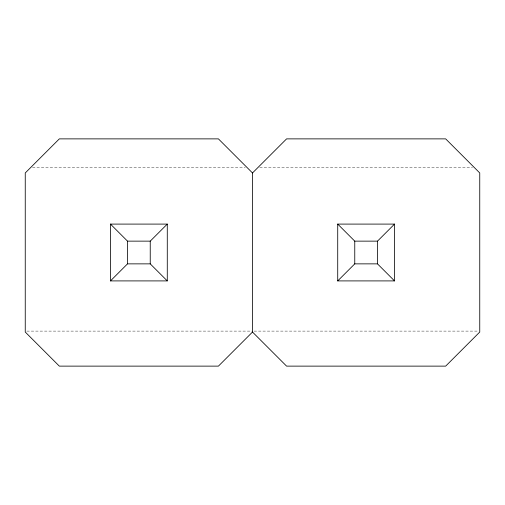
<?xml version="1.0" encoding="UTF-8"?>
<svg xmlns="http://www.w3.org/2000/svg" width="505" height="505" viewBox="0 0 505 505"><rect width="100%" height="100%" fill="white"/><g stroke="black" fill="none" stroke-linecap="round" stroke-linejoin="round"><path stroke-width="0.38" stroke-dasharray="2.52 1.89" d="M32.509 167.281L245.241 167.281M259.759 167.281L472.491 167.281M26.828 331.103L252.5 331.103M254.078 331.103L478.961 331.103"/><path stroke-width="0.76" d="M110.469 280.906L127.512 263.863L150.237 263.863L167.281 280.906L167.281 224.094L110.469 224.094L110.469 280.906L167.281 280.906M150.237 263.863L150.237 241.137L167.281 224.094M252.5 172.963L286.587 138.875L445.662 138.875L479.75 172.963L479.75 332.037L445.662 366.125L286.587 366.125L252.5 332.037L252.5 172.963L218.412 138.875L59.337 138.875L25.25 172.963L25.25 332.037L59.337 366.125L218.412 366.125L252.5 332.037M337.719 280.906L354.762 263.863L377.488 263.863L394.531 280.906L394.531 224.094L337.719 224.094L337.719 280.906L394.531 280.906M337.719 224.094L354.762 241.137L377.488 241.137L394.531 224.094M110.469 224.094L127.512 241.137L150.237 241.137M377.488 241.137L377.488 263.863M354.762 241.137L354.762 263.863M127.512 241.137L127.512 263.863"/></g></svg>
